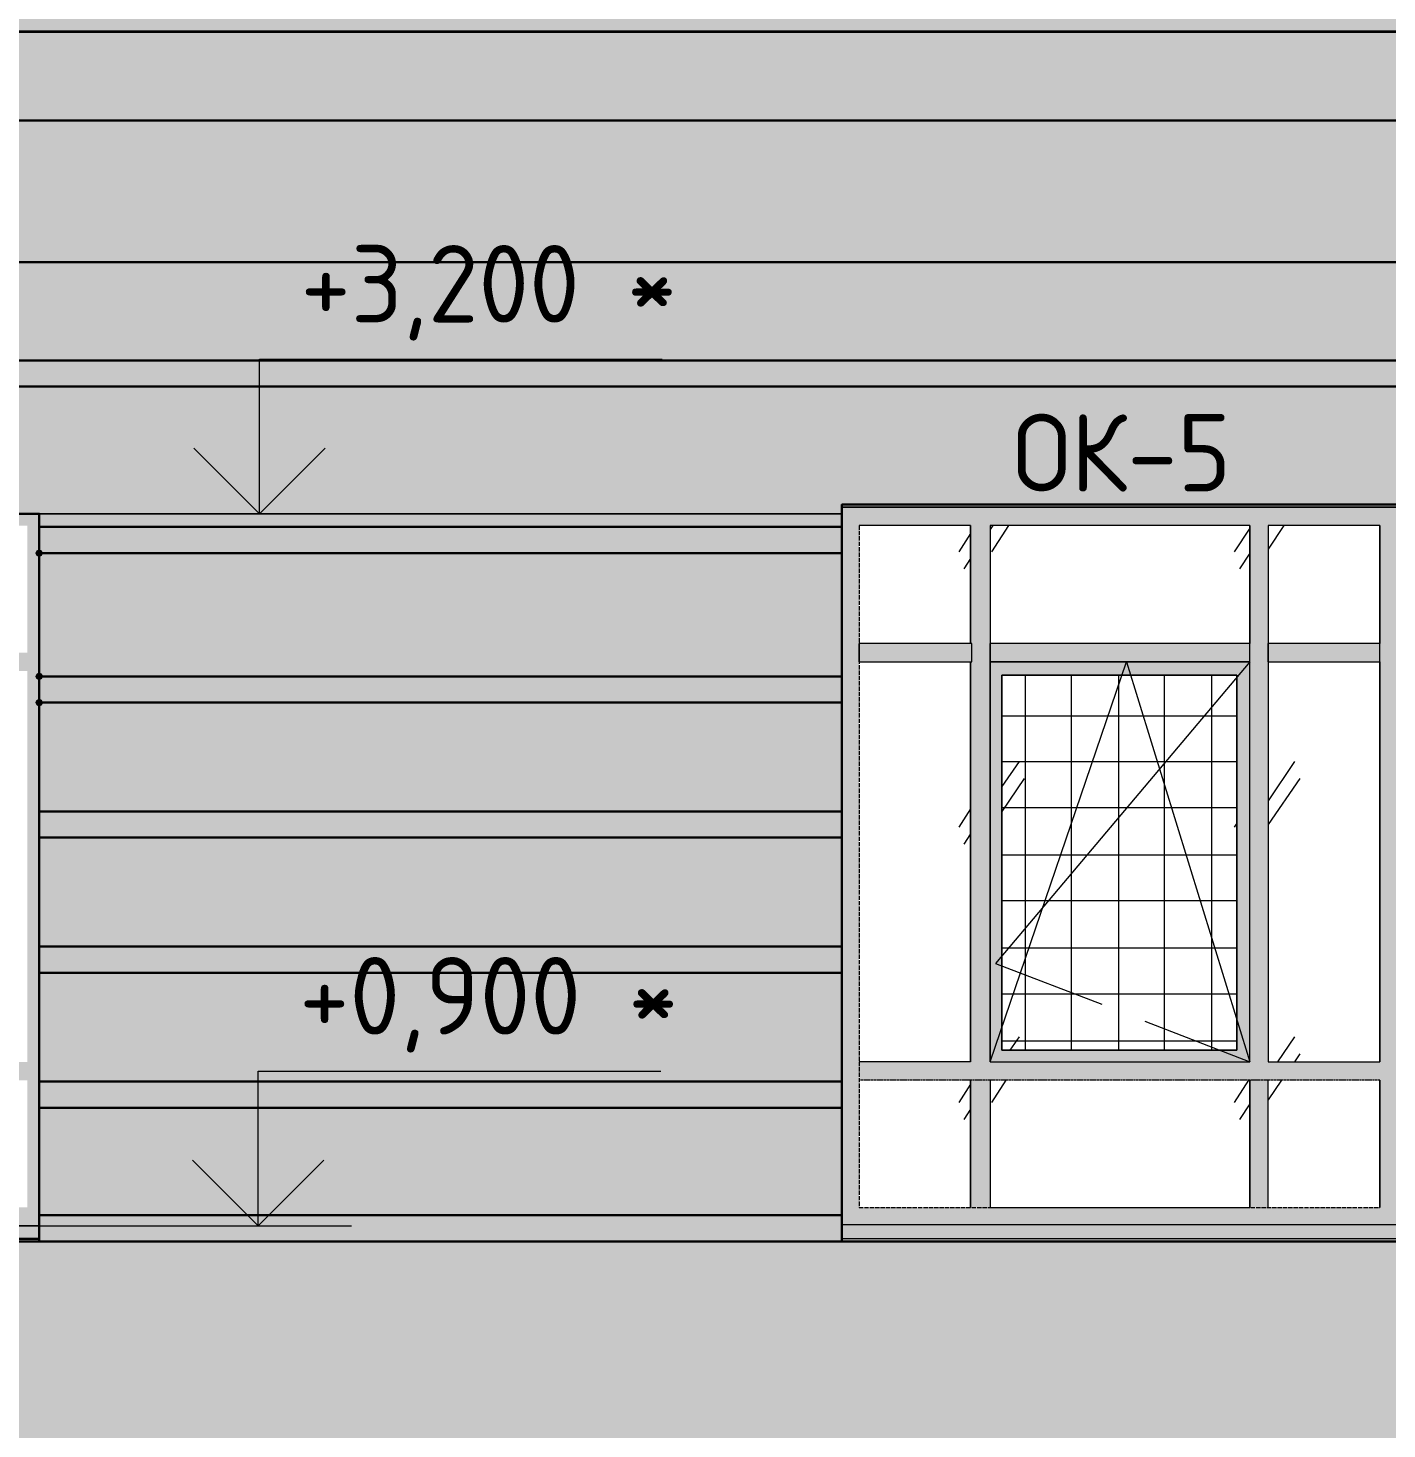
# Model space of a CAD drawing. Header units: millimetres. Extents: x -11345 to 411485, y -9810 to 73012.
# Drawn here: x 129932 to 134317, y -1644 to 2878 of the extents above; entities that cross this region are included whole.
import ezdxf

# ---------------------------------------------------------------- set-up
doc = ezdxf.new("R2010")
doc.units = ezdxf.units.MM
doc.linetypes.add('PDF_IMPORT', pattern=[1, 0.8, -0.2])
for name, color, linetype in [('PDF _Аннотация', 7, 'Continuous'), ('PDF _Линии', 7, 'Continuous'), ('PDF _Отметки', 7, 'Continuous'), ('PDF _Стены внутренние', 7, 'Continuous'), ('PDF _Стены наружные', 7, 'Continuous'), ('PDF _Текст', 7, 'Continuous'), ('PDF _Узлы', 7, 'Continuous')]:
    doc.layers.add(name, color=color, linetype=linetype)
for name, color, linetype, true_color in [('PDF _Ограждение', 7, 'Continuous', 0x7f7f7f), ('PDF _Окна', 7, 'Continuous', 0x383e42), ('PDF _Стены штриховка поверхности', 7, 'Continuous', 0xcacbcc)]:
    doc.layers.add(name, color=color, linetype=linetype, true_color=true_color)
doc.styles.add('PDF GOST Common', font='GOST_Common.ttf')

msp = doc.modelspace()

# ---------------------------------------------------------------- hatches: boundary and pattern name
at = {"layer": 'PDF _Линии', "transparency": 33554559}
for points in [[(129981.00122, 1183.02905), (129976.76861, 1191.49426), (129968.3034, 1195.72687), (129959.83819, 1191.49426), (129955.60558, 1183.02905), (129959.83819, 1174.56384), (129968.3034, 1170.33123), (129976.76861, 1174.56384)], [(129981.00122, 785.16408), (129976.76861, 793.62929), (129968.3034, 797.8619), (129959.83819, 793.62929), (129955.60558, 785.16408), (129959.83819, 776.69887), (129968.3034, 772.46626), (129976.76861, 776.69887)], [(129981.00122, 700.51196), (129976.76861, 708.97717), (129968.3034, 713.20978), (129959.83819, 708.97717), (129955.60558, 700.51196), (129959.83819, 692.04675), (129968.3034, 687.81414), (129976.76861, 692.04675)]]:
    msp.add_hatch(color=256, dxfattribs=at).paths.add_polyline_path(points)
at = {"layer": 'PDF _Ограждение', "true_color": 0x373f43, "transparency": 33554559}
msp.add_hatch(color=149, dxfattribs=at).paths.add_polyline_path([(127559.95056, 2884.53668), (127559.95056, 2863.37365), (135809.29975, 2863.37365), (135809.29975, 2871.83886), (135813.53235, 2884.53668), (135805.06714, 2884.53668), (135800.83454, 2888.76929), (135800.83454, 2926.86274), (127568.41577, 2926.86274), (127568.41577, 2884.53668)])
at = {"layer": 'PDF _Окна', "transparency": 33554687}
h = msp.add_hatch(color=256, dxfattribs=at)
h.paths.add_polyline_path([(134294.02678, -929.04137), (133934.25527, -929.04137), (133934.25527, -518.47858), (134294.02678, -518.47858)])
h.paths.add_polyline_path([(134349.05066, -984.06525), (134349.05066, 1339.63547), (132558.6583, 1339.63547), (132558.6583, -1030.62391), (134353.28327, -1030.62391)], flags=0)
h.paths.add_polyline_path([(133874.99878, -929.04137), (133036.94278, -929.04137), (133036.94278, -518.47858), (133874.99878, -518.47858)], flags=0)
h.paths.add_polyline_path([(133934.25527, -459.2221), (133934.25527, 831.72275), (134294.02678, 831.72275), (134294.02678, -459.2221)], flags=0)
h.paths.add_polyline_path([(133934.25527, 1271.91378), (134294.02678, 1271.91378), (134294.02678, 890.97923), (133934.25527, 890.97923)], flags=0)
h.paths.add_polyline_path([(132973.45369, -929.04137), (132613.68218, -929.04137), (132613.68218, -518.47858), (132973.45369, -518.47858)], flags=0)
h.paths.add_polyline_path([(133874.99878, 890.97923), (133036.94278, 890.97923), (133036.94278, 1271.91378), (133874.99878, 1271.91378)], flags=0)
h.paths.add_polyline_path([(132973.45369, 890.97923), (132613.68218, 890.97923), (132613.68218, 1271.91378), (132973.45369, 1271.91378)], flags=0)
h.paths.add_polyline_path([(132973.45369, 831.72275), (132973.45369, -459.2221), (132613.68218, -459.2221), (132613.68218, 831.72275)], flags=0)
h.paths.add_polyline_path([(133832.67272, -421.12864), (133075.03624, -421.12864), (133075.03624, 789.39669), (133832.67272, 789.39669)], flags=0)
h = msp.add_hatch(color=256, dxfattribs=at)
h.dxf.hatch_style = 1
h.paths.add_polyline_path([(128711.2194, 1271.91378), (128351.44789, 1271.91378), (128351.44789, 861.35099), (128711.2194, 861.35099)], flags=16)
h.paths.add_polyline_path([(128711.2194, 802.09451), (128351.44789, 802.09451), (128351.44789, -459.2221), (128711.2194, -459.2221)], flags=16)
h.paths.add_polyline_path([(129511.18195, 1271.91378), (128770.47589, 1271.91378), (128770.47589, 861.35099), (129511.18195, 861.35099)], flags=16)
h.paths.add_polyline_path([(129930.20994, 1271.91378), (129570.43843, 1271.91378), (129570.43843, 861.35099), (129930.20994, 861.35099)], flags=16)
h.paths.add_polyline_path([(129930.20994, 802.09451), (129570.43843, 802.09451), (129570.43843, -459.2221), (129930.20994, -459.2221)], flags=16)
h.paths.add_polyline_path([(129968.3034, -1030.62391), (129968.3034, -988.29785), (128326.05225, -992.53046), (128326.05225, -1030.62391)])
h.paths.add_polyline_path([(128770.47589, 797.8619), (128770.47589, 802.09451), (129511.18195, 802.09451), (129511.18195, 797.8619)], flags=16)
h.paths.add_polyline_path([(128812.80195, 759.76845), (129473.08849, 759.76845), (129473.08849, -421.12864), (128812.80195, -421.12864)], flags=16)
h.paths.add_polyline_path([(129968.3034, -988.29785), (129968.3034, 1310.00723), (128326.05225, 1310.00723), (128326.05225, -988.29785)])
h.paths.add_polyline_path([(129511.18195, -518.47858), (129511.18195, -929.04137), (128770.47589, -929.04137), (128770.47589, -518.47858)], flags=16)
h.paths.add_polyline_path([(129570.43843, -929.04137), (129570.43843, -518.47858), (129930.20994, -518.47858), (129930.20994, -929.04137)], flags=16)
h.paths.add_polyline_path([(128351.44789, -929.04137), (128351.44789, -518.47858), (128711.2194, -518.47858), (128711.2194, -929.04137)], flags=16)
at = {"layer": 'PDF _Стены наружные', "transparency": 33554687}
msp.add_hatch(color=256, dxfattribs=at).paths.add_polyline_path([(129972.53601, 785.16408), (129972.53601, 789.39669), (129968.3034, 789.39669), (129964.07079, 785.16408), (129968.3034, 780.93148), (129972.53601, 780.93148)])
at = {"layer": 'PDF _Стены штриховка поверхности', "true_color": 0xfbfbf4, "transparency": 33554687}
for points in [[(135805.06714, 2863.37365), (127564.18316, 2863.37365), (127564.18316, 2579.78905), (135805.06714, 2579.78905)], [(129968.3034, -1030.62391), (128326.05225, -1030.62391), (128326.05225, -1039.08913), (129968.3034, -1039.08913)], [(134353.28327, -1030.62391), (132558.6583, -1030.62391), (132558.6583, -1039.08913), (134353.28327, -1039.08913)]]:
    msp.add_hatch(color=7, dxfattribs=at).paths.add_polyline_path(points)
at = {"layer": 'PDF _Стены штриховка поверхности', "transparency": 33554687}
h = msp.add_hatch(color=256, dxfattribs=at)
h.paths.add_polyline_path([(129968.3034, 1310.00723), (129968.3034, -1039.08913), (128326.05225, -1039.08913), (128326.05225, -1013.69349), (128321.81965, -954.437), (128326.05225, -954.437), (128326.05225, 1310.00723)])
h.paths.add_polyline_path([(127568.41577, 2579.78905), (127568.41577, -1974.49506), (135800.83454, -1974.49506), (135800.83454, 2579.78905)], flags=0)
h.paths.add_polyline_path([(132558.6583, -1039.08913), (132558.6583, 1339.63547), (134353.28327, 1339.63547), (134353.28327, -1039.08913)], flags=0)
h.paths.add_polyline_path([(129358.80813, 1720.57002), (129335.05465, 1720.57002), (129405.36679, 2122.66759), (129350.34292, 1805.22214), (129375.73855, 1805.22214), (129363.04073, 1724.80263)], flags=0)
h.paths.add_polyline_path([(128888.98886, 1805.22214), (128833.96498, 2122.66759), (128892.85341, 1785.89937)], flags=0)

# ---------------------------------------------------------------- linework, layer by layer
at = {"layer": 'PDF _Аннотация', "lineweight": 20}
for points in [[(130891.01152, 1521.63753), (130679.38122, 1310.00723), (130679.38122, 1809.45475), (131978.79127, 1809.45475)], [(130679.38122, 1310.00723), (130467.75091, 1521.63753)], [(130378.86619, 1310.00723), (130979.89624, 1310.00723)], [(130886.77891, -776.66755), (130675.14861, -988.29785), (130675.14861, -488.85034), (131974.55867, -488.85034)], [(130675.14861, -988.29785), (130463.51831, -776.66755)], [(130374.63358, -988.29785), (130975.66364, -988.29785)]]:
    msp.add_lwpolyline(points, dxfattribs=at)
at = {"layer": 'PDF _Линии', "lineweight": 30, "ltscale": 64.513781}
msp.add_lwpolyline([(126958.9205, 1805.22214), (138814.45004, 1805.22214), (138814.45004, 2122.66759), (162618.62646, 2122.66759), (162618.62646, 2579.78905)], dxfattribs=at)
at = {"layer": 'PDF _Линии', "lineweight": 30}
for points in [[(127564.18316, 2579.78905), (135805.06714, 2579.78905)], [(127568.41577, 2122.66759), (128833.96498, 2122.66759), (128969.40837, 1348.10069), (129269.9234, 1348.10069), (129405.36679, 2122.66759), (135800.83454, 2122.66759)], [(134353.28327, -1017.92609), (134353.28327, 700.51196), (134353.28327, 1339.63547), (132558.6583, 1339.63547), (132558.6583, 1267.68117), (129968.3034, 1267.68117), (129968.3034, 1310.00723)], [(129968.3034, -1039.08913), (129968.3034, 700.51196), (129968.3034, 1310.00723), (128326.05225, 1310.00723), (128326.05225, 1267.68117), (127568.41577, 1267.68117)], [(132558.6583, 1183.02905), (132558.6583, 1267.68117)], [(129968.3034, 785.16408), (132558.6583, 785.16408), (132558.6583, 1183.02905), (129968.3034, 1183.02905)], [(132558.6583, 700.51196), (132558.6583, 785.16408)], [(129968.3034, 349.20566), (132558.6583, 349.20566), (132558.6583, 700.51196), (129968.3034, 700.51196)], [(132558.6583, 264.55354), (132558.6583, 349.20566)], [(129968.3034, -86.75276), (132558.6583, -86.75276), (132558.6583, 264.55354), (129968.3034, 264.55354)], [(132558.6583, -171.40488), (132558.6583, -86.75276)], [(129968.3034, -522.71119), (132558.6583, -522.71119), (132558.6583, -171.40488), (129968.3034, -171.40488)], [(132558.6583, -607.36331), (132558.6583, -522.71119)], [(129968.3034, -954.437), (132558.6583, -954.437), (132558.6583, -607.36331), (129968.3034, -607.36331)], [(132558.6583, -1039.08913), (132558.6583, -954.437)], [(129968.3034, -1030.62391), (128326.05225, -1030.62391)]]:
    msp.add_lwpolyline(points, dxfattribs=at)
at = {"layer": 'PDF _Линии', "lineweight": 30, "ltscale": 64.683109}
msp.add_lwpolyline([(138814.45004, 1267.68117), (138814.45004, 1720.57002), (127568.41577, 1720.57002)], dxfattribs=at)
at = {"layer": 'PDF _Линии', "lineweight": 30, "ltscale": 3.979196}
msp.add_lwpolyline([(129968.3034, -954.437), (129968.3034, 1183.02905)], dxfattribs=at)
at = {"layer": 'PDF _Линии', "lineweight": 9, "ltscale": 3.012709}
msp.add_lwpolyline([(133036.94278, -459.2221), (133477.13381, 831.72275), (133874.99878, -459.2221)], dxfattribs=at)
at = {"layer": 'PDF _Линии', "lineweight": 9, "ltscale": 3.393158}
msp.add_lwpolyline([(133874.99878, 831.72275), (133053.87321, -141.77664)], dxfattribs=at)
at = {"layer": 'PDF _Линии', "lineweight": 9}
msp.add_lwpolyline([(133832.67272, 789.39669), (133075.03624, 789.39669), (133075.03624, -421.12864), (133832.67272, -421.12864)], close=True, dxfattribs=at)
for points in [[(133053.87321, -141.77664), (133396.7143, -272.98743)], [(133536.3903, -328.01131), (133874.99878, -459.2221)]]:
    msp.add_lwpolyline(points, dxfattribs=at)
at = {"layer": 'PDF _Линии', "lineweight": 30, "ltscale": 82.335502}
msp.add_lwpolyline([(138814.45004, -1597.79312), (138814.45004, -1039.08913), (126958.9205, -1039.08913)], dxfattribs=at)
at = {"layer": 'PDF _Ограждение', "color": 7, "lineweight": 9, "ltscale": 82.504829}
msp.add_lwpolyline([(126815.01189, 2867.60626), (138814.45004, 2867.60626), (126810.77929, 2867.60626)], dxfattribs=at)
at = {"layer": 'PDF _Ограждение', "color": 7, "lineweight": 9}
msp.add_lwpolyline([(135809.29975, 2863.37365), (127559.95056, 2863.37365)], dxfattribs=at)
at = {"layer": 'PDF _Окна', "lineweight": 0}
msp.add_lwpolyline([(134349.05066, 1331.17026), (132558.6583, 1331.17026), (134349.05066, 1331.17026)], dxfattribs=at)
at = {"layer": 'PDF _Окна', "color": 7, "lineweight": 9}
for points in [[(134349.05066, 1331.17026), (132558.6583, 1331.17026)], [(132973.45369, 1271.91378), (132973.45369, 890.97923)], [(133874.99878, 1271.91378), (133874.99878, 890.97923)], [(132613.68218, 831.72275), (132977.6863, 831.72275), (132977.6863, 890.97923), (132613.68218, 890.97923)], [(133874.99878, 890.97923), (133036.94278, 890.97923), (133036.94278, 831.72275), (133874.99878, 831.72275)], [(134294.02678, 831.72275), (134294.02678, 890.97923), (133934.25527, 890.97923), (133934.25527, 831.72275)], [(132973.45369, 831.72275), (132973.45369, -459.2221)], [(133874.99878, -459.2221), (133874.99878, 831.72275), (133036.94278, 831.72275), (133036.94278, -459.2221)], [(134294.02678, 831.72275), (134294.02678, -459.2221)], [(133832.67272, -421.12864), (133075.03624, -421.12864), (133075.03624, 789.39669), (133832.67272, 789.39669)], [(132973.45369, -518.47858), (132973.45369, -929.04137)], [(133874.99878, -518.47858), (133874.99878, -929.04137)], [(134294.02678, -518.47858), (134294.02678, -929.04137)]]:
    msp.add_lwpolyline(points, close=True, dxfattribs=at)
for points in [[(132973.45369, 1271.91378), (132613.68218, 1271.91378)], [(133045.408, 1271.91378), (133036.94278, 1259.21596)], [(133874.99878, 1271.91378), (133036.94278, 1271.91378), (133036.94278, -459.2221), (133036.94278, 831.72275), (133036.94278, 890.97923)], [(133096.19927, 1271.91378), (133041.17539, 1187.26166)], [(133985.04654, 1271.91378), (133934.25527, 1195.72687)], [(134294.02678, 1271.91378), (134294.02678, 890.97923), (134294.02678, 1271.91378), (133934.25527, 1271.91378), (133934.25527, -459.2221), (134294.02678, -459.2221)], [(132973.45369, 1246.51814), (132935.36024, 1187.26166)], [(133874.99878, 1263.44857), (133824.20751, 1187.26166)], [(133874.99878, 1183.02905), (133841.13793, 1132.23778)], [(132973.45369, 1166.09863), (132952.29066, 1132.23778)], [(132613.68218, 831.72275), (132613.68218, 890.97923)], [(132613.68218, 890.97923), (132613.68218, 890.97923)], [(133036.94278, 890.97923), (133036.94278, 890.97923)], [(133934.25527, 831.72275), (133934.25527, 890.97923)], [(133934.25527, 890.97923), (133934.25527, 890.97923)], [(132613.68218, 831.72275), (132613.68218, 831.72275)], [(133036.94278, 831.72275), (133036.94278, 831.72275)], [(133934.25527, 831.72275), (133934.25527, 831.72275)], [(133832.67272, -421.12864), (133832.67272, 789.39669)], [(133130.06012, 510.04469), (133075.03624, 429.62517)], [(134018.90739, 510.04469), (133934.25527, 383.06651)], [(133146.99054, 455.02081), (133075.03624, 349.20566)], [(134035.83781, 455.02081), (133934.25527, 306.8796)], [(133036.94278, 450.7882), (133036.94278, 446.5556)], [(133036.94278, 370.36869), (133036.94278, 370.36869)], [(132973.45369, 357.67087), (132935.36024, 298.41439)], [(132973.45369, 277.25136), (132952.29066, 243.39051)], [(133832.67272, 311.1122), (133824.20751, 298.41439)], [(133130.06012, -378.80258), (133100.43188, -421.12864)], [(134018.90739, -378.80258), (133963.88351, -459.2221)], [(133036.94278, -442.29167), (133036.94278, -442.29167)], [(134035.83781, -433.82646), (134018.90739, -459.2221)], [(132973.45369, -459.2221), (132613.68218, -459.2221)], [(133036.94278, -459.2221), (133036.94278, -459.2221)], [(132973.45369, -531.1764), (132935.36024, -590.43288)], [(133036.94278, -518.47858), (133036.94278, -518.47858)], [(133036.94278, -518.47858), (133036.94278, -929.04137), (133874.99878, -929.04137)], [(133087.73406, -518.47858), (133041.17539, -590.43288)], [(133870.76618, -518.47858), (133824.20751, -590.43288)], [(133976.58133, -518.47858), (133934.25527, -581.96767)], [(133934.25527, -929.04137), (133934.25527, -518.47858)], [(132973.45369, -611.59591), (132952.29066, -645.45676)], [(133874.99878, -594.66549), (133841.13793, -645.45676)], [(128326.05225, -988.29785), (129968.3034, -988.29785), (128326.05225, -988.29785)], [(132558.6583, -984.06525), (134349.05066, -984.06525), (134353.28327, -1013.69349)], [(134353.28327, -1017.92609), (134353.28327, -1030.62391), (132558.6583, -1030.62391), (132558.6583, -1017.92609)]]:
    msp.add_lwpolyline(points, dxfattribs=at)
at = {"layer": 'PDF _Окна', "color": 7, "linetype": 'PDF_IMPORT', "lineweight": 9, "ltscale": 17.313738}
msp.add_lwpolyline([(132613.68218, 1271.91378), (132613.68218, -929.04137), (134294.02678, -929.04137)], dxfattribs=at)
at = {"layer": 'PDF _Окна', "lineweight": 0}
for points in [[(134294.02678, -459.2221), (134294.02678, -459.2221), (134294.02678, -459.2221)], [(133874.99878, -929.04137), (133874.99878, -929.04137), (133874.99878, -929.04137)], [(134294.02678, -929.04137), (134294.02678, -929.04137), (134294.02678, -929.04137)]]:
    msp.add_lwpolyline(points, close=True, dxfattribs=at)
at = {"layer": 'PDF _Окна', "color": 7, "linetype": 'PDF_IMPORT', "lineweight": 9, "ltscale": 8.381712}
msp.add_lwpolyline([(134294.02678, -518.47858), (132613.68218, -518.47858)], dxfattribs=at)
at = {"layer": 'PDF _Отметки', "lineweight": 20}
for points in [[(129803.23176, 1310.00723), (130107.9794, 1310.00723), (130679.38122, 1310.00723)], [(129722.81225, -988.29785), (130374.63358, -988.29785), (130675.14861, -988.29785)]]:
    msp.add_lwpolyline(points, dxfattribs=at)
at = {"layer": 'PDF _Стены внутренние', "lineweight": 18}
for points in [[(129968.3034, 1310.00723), (129968.3034, -1030.62391)], [(129968.3034, 1267.68117), (129968.3034, 1183.02905)], [(129968.3034, 785.16408), (129968.3034, 700.51196)], [(129968.3034, 349.20566), (129968.3034, 264.55354)], [(129968.3034, -86.75276), (129968.3034, -171.40488)], [(129968.3034, -522.71119), (129968.3034, -607.36331)], [(129968.3034, -954.437), (129968.3034, -1039.08913)]]:
    msp.add_lwpolyline(points, dxfattribs=at)
at = {"layer": 'PDF _Стены внутренние', "color": 254, "true_color": 0xe2e2e2, "transparency": 33554559}
msp.add_solid([(129968.3034, 725.9076), (129968.3034, 700.51196), (129968.3034, 700.51196)], dxfattribs=at)
at = {"layer": 'PDF _Стены наружные', "color": 31, "lineweight": 0, "true_color": 0xf4cc95}
msp.add_lwpolyline([(129968.3034, 1310.00723), (129968.3034, 1310.00723), (129968.3034, 1310.00723)], close=True, dxfattribs=at)
at = {"layer": 'PDF _Стены наружные', "lineweight": 18}
for points in [[(129968.3034, -1030.62391), (129968.3034, 1310.00723), (129968.3034, 1267.68117)], [(129968.3034, 1183.02905), (129968.3034, 785.16408)], [(129968.3034, 700.51196), (129968.3034, 349.20566)], [(129968.3034, 264.55354), (129968.3034, -86.75276)], [(129968.3034, -171.40488), (129968.3034, -522.71119)], [(129968.3034, -607.36331), (129968.3034, -954.437)]]:
    msp.add_lwpolyline(points, dxfattribs=at)
at = {"layer": 'PDF _Стены наружные', "color": 31, "true_color": 0xf4cc95, "transparency": 33554559}
for points in [[(129968.3034, 1310.00723), (129968.3034, -1013.69349), (129968.3034, -1013.69349)], [(129968.3034, -1013.69349), (129968.3034, -1013.69349), (129968.3034, 1310.00723)], [(129968.3034, -1013.69349), (129968.3034, -1030.62391), (129968.3034, -1030.62391)], [(129968.3034, -1030.62391), (129968.3034, -1030.62391), (129968.3034, -1013.69349)]]:
    msp.add_solid(points, dxfattribs=at)
at = {"layer": 'PDF _Стены наружные', "color": 254, "true_color": 0xe2e2e2, "transparency": 33554559}
for points in [[(129968.3034, 1305.77463), (129968.3034, 1267.68117), (129968.3034, 1267.68117)], [(129968.3034, 920.60748), (129968.3034, 785.16408), (129968.3034, 785.16408)], [(129968.3034, 920.60748), (129968.3034, 785.16408), (129968.3034, 785.16408)], [(129968.3034, 531.20772), (129968.3034, 349.20566), (129968.3034, 349.20566)], [(129968.3034, -48.65931), (129968.3034, -86.75276), (129968.3034, -86.75276)], [(129968.3034, -818.99361), (129968.3034, -954.437), (129968.3034, -954.437)]]:
    msp.add_solid(points, dxfattribs=at)
at = {"layer": 'PDF _Стены штриховка поверхности', "lineweight": 0}
for points in [[(135800.83454, 1339.63547), (132558.6583, 1339.63547), (135800.83454, 1339.63547)], [(132558.6583, 1310.00723), (128326.05225, 1310.00723), (132558.6583, 1310.00723)]]:
    msp.add_lwpolyline(points, dxfattribs=at)
msp.add_lwpolyline([(132558.6583, -522.71119), (132558.6583, -522.71119), (132558.6583, -522.71119)], close=True, dxfattribs=at)
at = {"layer": 'PDF _Узлы', "color": 251, "lineweight": 9, "true_color": 0x494949}
for points in [[(133151.22315, -421.12864), (133151.22315, 789.39669)], [(133299.36436, -421.12864), (133299.36436, 789.39669)], [(133451.73818, -421.12864), (133451.73818, 789.39669)], [(133599.87939, -421.12864), (133599.87939, 789.39669)], [(133752.25321, -421.12864), (133752.25321, 789.39669)], [(133075.03624, 658.1859), (133832.67272, 658.1859)], [(133075.03624, 510.04469), (133832.67272, 510.04469)], [(133075.03624, 361.90348), (133832.67272, 361.90348)], [(133075.03624, 209.52966), (133832.67272, 209.52966)], [(133075.03624, 61.38845), (133832.67272, 61.38845)], [(133075.03624, -90.98537), (133832.67272, -90.98537)], [(133075.03624, -239.12658), (133832.67272, -239.12658)], [(133075.03624, -391.5004), (133832.67272, -391.5004)]]:
    msp.add_lwpolyline(points, dxfattribs=at)

# ---------------------------------------------------------------- texts
at = {"layer": 'PDF _Текст', "char_height": 250.000659, "attachment_point": 4, "style": 'PDF GOST Common'}
for s, insert in [('+3,200 *', (130811.55004, 2023.39619)), ('ОК-5', (133109.94986, 1506.99672)), ('+0,900 *', (130807.31744, -275.00255))]:
    msp.add_mtext(s, dxfattribs=dict(at, insert=insert))

doc.saveas('drawing.dxf')
